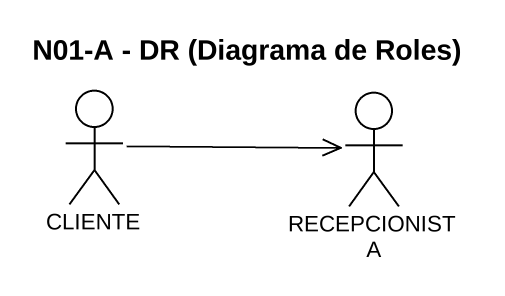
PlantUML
@startuml
title N01-A - DR (Diagrama de Roles)
actor CLIENTE
actor RECEPCIONISTA
CLIENTE -right-> RECEPCIONISTA
@enduml
